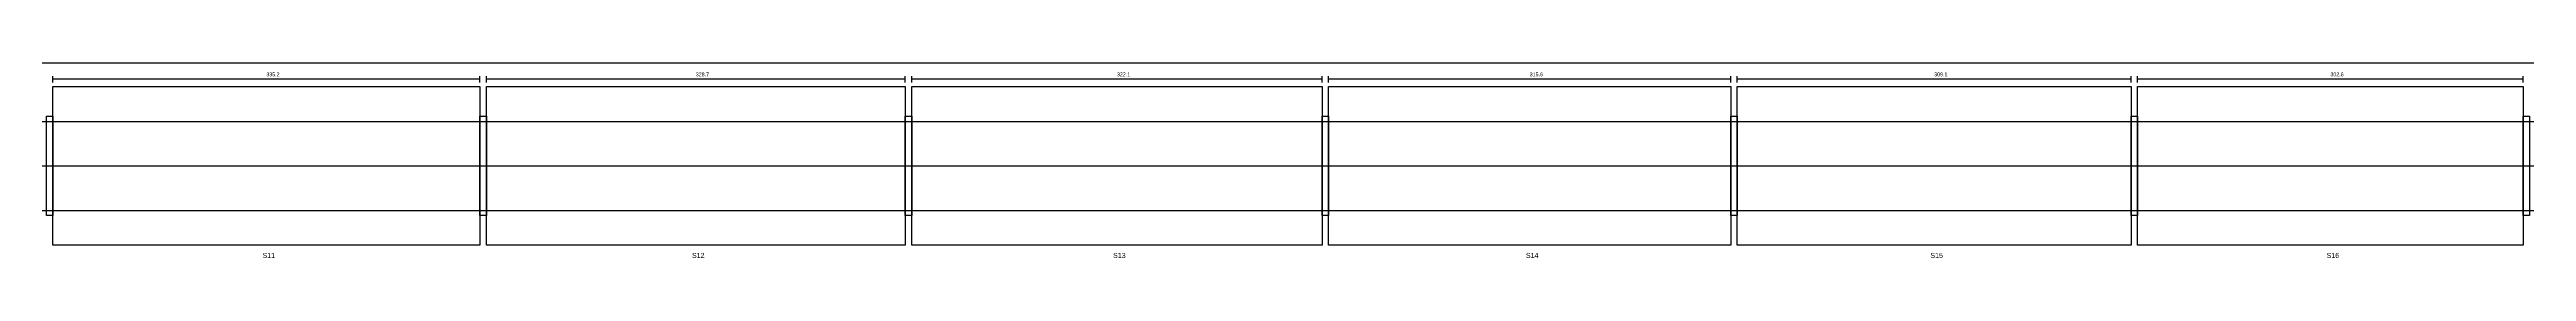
# Model space of a CAD drawing. Header units: metres. Extents: x -20 to 7516, y -89 to 86.
# Drawn here: x 3778 to 5721, y -73 to 81 of the extents above; entities that cross this region are included whole.
import ezdxf

# ---------------------------------------------------------------- set-up
doc = ezdxf.new("R2010")
doc.units = ezdxf.units.M
for name, color, linetype in [('CENTRE', 1, 'Continuous'), ('DIMENSION', 2, 'Continuous'), ('HATCH', 8, 'Continuous'), ('OUTLINE', 7, 'Continuous'), ('TITLE', 4, 'Continuous')]:
    doc.layers.add(name, color=color, linetype=linetype)

msp = doc.modelspace()

# ---------------------------------------------------------------- linework, layer by layer
at = {"layer": 'CENTRE'}
msp.add_line((-20, 0), (7488.8, 0), dxfattribs=at)
at = {"layer": 'DIMENSION', "color": 2}
for p, q in [((0, 81), (7468.8, 81)), ((3780.3, 65.5), (3780.3, 70.5)), ((3780.3, 68.5), (4115.5, 68.5)), ((4115.5, 65.5), (4115.5, 70.5)), ((4120.5, 65.5), (4120.5, 70.5)), ((4120.5, 68.5), (4449.2, 68.5)), ((4449.2, 65.5), (4449.2, 70.5)), ((4454.2, 65.5), (4454.2, 70.5)), ((4454.2, 68.5), (4776.3, 68.5)), ((4776.3, 65.5), (4776.3, 70.5)), ((4781.3, 65.5), (4781.3, 70.5)), ((4781.3, 68.5), (5096.9, 68.5)), ((5096.9, 65.5), (5096.9, 70.5)), ((5101.9, 65.5), (5101.9, 70.5)), ((5101.9, 68.5), (5411, 68.5)), ((5411, 65.5), (5411, 70.5)), ((5416, 65.5), (5416, 70.5)), ((5416, 68.5), (5718.6, 68.5)), ((5718.6, 65.5), (5718.6, 70.5))]:
    msp.add_line(p, q, dxfattribs=at)
at = {"layer": 'HATCH'}
for points in [[(3775.3, 39), (3780.3, 39), (3780.3, -39), (3775.3, -39)], [(4115.5, 39), (4120.5, 39), (4120.5, -39), (4115.5, -39)], [(4449.2, 39), (4454.2, 39), (4454.2, -39), (4449.2, -39)], [(4776.3, 39), (4781.3, 39), (4781.3, -39), (4776.3, -39)], [(5096.9, 39), (5101.9, 39), (5101.9, -39), (5096.9, -39)], [(5411, 39), (5416, 39), (5416, -39), (5411, -39)], [(5718.6, 39), (5723.6, 39), (5723.6, -39), (5718.6, -39)]]:
    msp.add_lwpolyline(points, close=True, dxfattribs=at)
at = {"layer": 'OUTLINE'}
for p, q in [((0, 35), (7468.8, 35)), ((0, -35), (7468.8, -35))]:
    msp.add_line(p, q, dxfattribs=at)
for points in [[(3780.3, 62.5), (4115.5, 62.5), (4115.5, -62.5), (3780.3, -62.5)], [(4120.5, 62.5), (4449.2, 62.5), (4449.2, -62.5), (4120.5, -62.5)], [(4454.2, 62.5), (4776.3, 62.5), (4776.3, -62.5), (4454.2, -62.5)], [(4781.3, 62.5), (5096.9, 62.5), (5096.9, -62.5), (4781.3, -62.5)], [(5101.9, 62.5), (5411, 62.5), (5411, -62.5), (5101.9, -62.5)], [(5416, 62.5), (5718.6, 62.5), (5718.6, -62.5), (5416, -62.5)]]:
    msp.add_lwpolyline(points, close=True, dxfattribs=at)

# ---------------------------------------------------------------- texts
at = {"layer": 'DIMENSION'}
for s, p in [('335.2', (3947.9, 70.5)), ('328.7', (4284.85, 70.5)), ('322.1', (4615.25, 70.5)), ('315.6', (4939.1, 70.5)), ('309.1', (5256.45, 70.5)), ('302.6', (5567.3, 70.5))]:
    msp.add_text(s, height=3, dxfattribs=at).set_placement(p)
at = {"layer": 'TITLE'}
for s, p in [('S11', (3944.9, -72.5)), ('S12', (4281.85, -72.5)), ('S13', (4612.25, -72.5)), ('S14', (4936.1, -72.5)), ('S15', (5253.45, -72.5)), ('S16', (5564.3, -72.5))]:
    msp.add_text(s, height=4, dxfattribs=at).set_placement(p)

doc.saveas('drawing.dxf')
